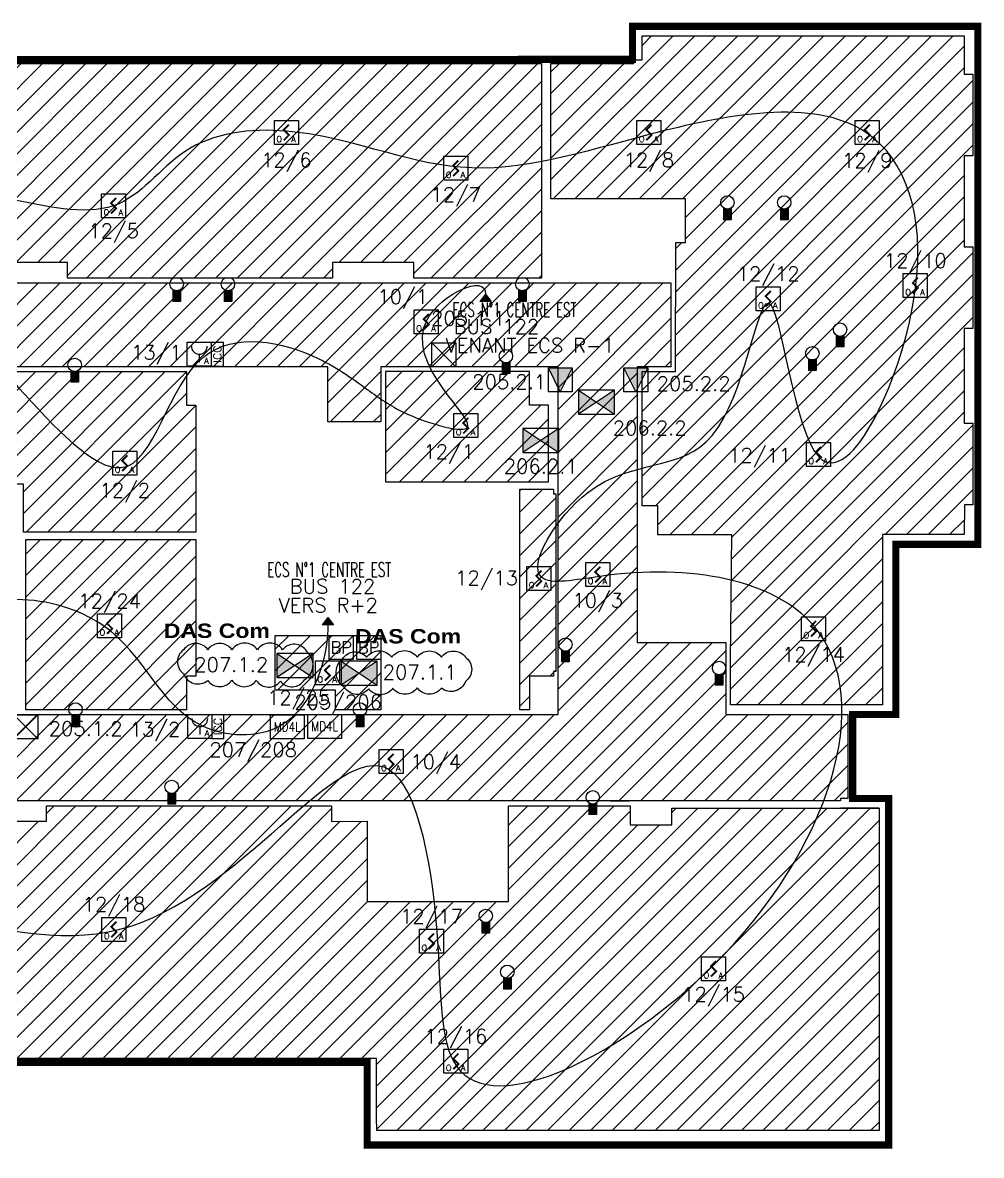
# Model space of a CAD drawing. Header units: millimetres. Extents: x 122 to 222, y 0 to 77.
# Drawn here: x 202.01 to 222, y 1.67 to 25.28 of the extents above; entities that cross this region are included whole.
import ezdxf
from ezdxf.enums import TextEntityAlignment as Align

# ---------------------------------------------------------------- set-up
doc = ezdxf.new("R2010")
doc.units = ezdxf.units.MM
for name, color, linetype in [('JCC-ADRESSAGE', 6, 'Continuous'), ('JCC-ALARME GENERALE SELECTIVE', 3, 'Continuous'), ('JCC-BOUTON POUSSOIR REARMEMENT CCF', 3, 'Continuous'), ('JCC-CCF', 6, 'Continuous'), ('JCC-COMMUN', 2, 'Continuous'), ('JCC-DECLENCHEUR MANUEL AVEC ISOLATEUR', 5, 'Continuous'), ('JCC-ELEMENT DEPORTE_4 L DAS', 1, 'Continuous'), ('JCC-FILERIE SDI', 6, 'Continuous'), ('JCC-INDICATEUR ACTION', 1, 'Continuous'), ('JCC-LOCAUX', 4, 'Continuous'), ('JCC-OPTIQUE_A', 1, 'Continuous'), ('JCC-UAE-SDI', 7, 'Continuous'), ('JCC-VENTOUSE_PCF', 1, 'Continuous'), ('JCC-ZONING ZDA-ZDM', 5, 'Continuous')]:
    doc.layers.add(name, color=color, linetype=linetype)
doc.layers.add('JCC-MD4L', color=1, linetype='Continuous', lineweight=0)
doc.styles.add('ARIAL', font='')
doc.styles.add('LOCAUX', font='romans.shx', dxfattribs={"width": 0.75})
doc.styles.get("Standard").update_dxf_attribs({"font": 'romans.shx'})
doc.styles.add('TEXTE', font='romans.shx')
doc.styles.get('ARIAL').set_extended_font_data('Arial Black')
pattern_1 = [(45, (156.02783, 0.0343), (-0.2245064, 0.2245064), [])]
pattern_2 = [(45, (156.02817, 0.0343), (-0.2245064, 0.2245064), [])]

# ---------------------------------------------------------------- blocks, each defined once
blk = doc.blocks.new('clapet coupe feu_Réarm élect')
at = {"layer": 'JCC-CCF'}
h = blk.add_hatch(color=0, dxfattribs=at)
h.paths.add_polyline_path([(-3.76, 2.5), (-3.76, -2.5), (0, 0)])
h.paths.add_polyline_path([(3.76, 2.5), (0, 0), (3.76, -2.5)])
at = {"layer": 'JCC-CCF', "color": 0}
for p, q in [((3.76, 2.5), (-3.76, -2.5)), ((-3.76, 2.5), (3.76, -2.5))]:
    blk.add_line(p, q, dxfattribs=at)
blk.add_lwpolyline([(3.76, 2.5), (-3.76, 2.5), (-3.76, -2.5), (3.76, -2.5)], close=True, dxfattribs=at)
at = {"layer": 'JCC-ADRESSAGE', "style": 'TEXTE'}
blk.add_attdef('ADRESSE', text='', height=3, dxfattribs=at).set_placement((0, 5), align=Align.MIDDLE)
at = {"layer": 'JCC-LOCAUX', "style": 'LOCAUX', "width": 0.85, "flags": 8}
for p in [(0, 13.75), (0, 11.25), (0, 8.75)]:
    blk.add_attdef('PIECE', text='', height=1.75, dxfattribs=at).set_placement(p, align=Align.MIDDLE)
blk = doc.blocks.new('alarme générale selective')
at = {"layer": 'JCC-ALARME GENERALE SELECTIVE', "color": 0}
for p, q in [((2.5, -2.5), (-2.5, 2.5)), ((-2.5, -2.5), (2.5, 2.5))]:
    blk.add_line(p, q, dxfattribs=at)
blk.add_lwpolyline([(-2.5, 2.5), (2.5, 2.5), (2.5, -2.5), (-2.5, -2.5)], close=True, dxfattribs=at)
at = {"layer": 'JCC-ADRESSAGE', "style": 'TEXTE'}
blk.add_attdef('ADRESSE', text='', height=3, dxfattribs=at).set_placement((0, 5), align=Align.MIDDLE)
at = {"layer": 'JCC-LOCAUX', "style": 'LOCAUX', "width": 0.85, "flags": 8}
for p in [(0, 13.75), (0, 11.25), (0, 8.75)]:
    blk.add_attdef('PIECE', text='', height=1.75, dxfattribs=at).set_placement(p, align=Align.MIDDLE)
blk = doc.blocks.new('indicateur action')
at = {"layer": 'JCC-INDICATEUR ACTION'}
blk.add_hatch(color=0, dxfattribs=at).paths.add_polyline_path([(0.8, -0.05, -0.315344), (-0.8, -0.05), (-0.8, -2.5), (0.8, -2.5)])
at = {"layer": 'JCC-INDICATEUR ACTION', "color": 0}
for p, q in [((-0.8, -0.05), (-0.8, -2.5)), ((0.8, -0.05), (0.8, -2.5)), ((0.8, -2.5), (-0.8, -2.5))]:
    blk.add_line(p, q, dxfattribs=at)
blk.add_circle((0, 1.1), 1.4, dxfattribs=at)
at = {"layer": 'JCC-ADRESSAGE', "style": 'TEXTE'}
blk.add_attdef('ADRESSE', text='', height=3, dxfattribs=at).set_placement((0, 5), align=Align.MIDDLE)
at = {"layer": 'JCC-LOCAUX', "lineweight": 0, "style": 'LOCAUX', "width": 0.75, "flags": 8}
for p in [(0, 13.75), (0, 11.25), (0, 8.75)]:
    blk.add_attdef('PIECE', text='', height=1.75, dxfattribs=at).set_placement(p, align=Align.MIDDLE)
blk = doc.blocks.new('optique_a')
at = {"layer": 'JCC-OPTIQUE_A', "color": 0}
blk.add_lwpolyline([(-2.5, 2.5), (2.5, 2.5), (2.5, -2.5), (-2.5, -2.5)], close=True, dxfattribs=at)
at = {"layer": 'JCC-OPTIQUE_A', "color": 0, "const_width": 0.385}
blk.add_lwpolyline([(0.54, 1.63), (-0.54, 0.54), (0.54, -0.54), (-0.54, -1.63)], dxfattribs=at)
at = {"layer": 'JCC-ADRESSAGE', "style": 'TEXTE'}
blk.add_attdef('ADRESSE', text='', height=3, dxfattribs=at).set_placement((0, 5), align=Align.MIDDLE)
at = {"layer": 'JCC-LOCAUX', "style": 'LOCAUX', "width": 0.85, "flags": 8}
for p in [(0, 13.75), (0, 11.25), (0, 8.75)]:
    blk.add_attdef('PIECE', text='', height=1.75, dxfattribs=at).set_placement(p, align=Align.MIDDLE)
at = {"layer": 'JCC-OPTIQUE_A', "color": 0}
for s, p in [('O', (-1.5, -2)), ('A', (1.5, -2))]:
    blk.add_text(s, height=1.25, dxfattribs=at).set_placement(p, align=Align.CENTER)
blk = doc.blocks.new('déclencheur manuel avec isolateur')
at = {"layer": 'JCC-DECLENCHEUR MANUEL AVEC ISOLATEUR', "color": 0}
for p, q in [((2.5, 2.5), (5.02, 2.5)), ((5.02, -2.5), (5.02, 2.5)), ((0, 0), (0, -1.66)), ((2.5, -2.5), (5.02, -2.5))]:
    blk.add_line(p, q, dxfattribs=at)
blk.add_lwpolyline([(-2.5, 2.5), (2.5, 2.5), (2.5, -2.5), (-2.5, -2.5)], close=True, dxfattribs=at)
blk.add_arc((0, 1.66), 1.66, 180, 0, dxfattribs=at)
at = {"layer": 'JCC-ADRESSAGE', "style": 'TEXTE'}
blk.add_attdef('ADRESSE', text='', height=3, dxfattribs=at).set_placement((0, 5), align=Align.MIDDLE)
at = {"layer": 'JCC-DECLENCHEUR MANUEL AVEC ISOLATEUR', "color": 0}
blk.add_text('ICC', height=1.668, rotation=90, dxfattribs=at).set_placement((3.76, 0), align=Align.MIDDLE_CENTER)
blk.add_text('A', height=1.25, dxfattribs=at).set_placement((1.5, -2), align=Align.CENTER)
at = {"layer": 'JCC-LOCAUX', "style": 'LOCAUX', "width": 0.85, "flags": 8}
for p in [(0, 13.75), (0, 11.25), (0, 8.75)]:
    blk.add_attdef('PIECE', text='', height=1.75, dxfattribs=at).set_placement(p, align=Align.MIDDLE)
blk = doc.blocks.new('ventouse PCF')
at = {"layer": 'JCC-VENTOUSE_PCF'}
blk.add_hatch(color=0, dxfattribs=at).paths.add_polyline_path([(0, -2.5), (2.5, 2.5), (-2.5, 2.5)])
at = {"layer": 'JCC-VENTOUSE_PCF', "color": 0}
for p, q in [((0, -2.5), (-2.5, 2.5)), ((2.5, 2.5), (0, -2.5))]:
    blk.add_line(p, q, dxfattribs=at)
blk.add_lwpolyline([(-2.5, 2.5), (2.5, 2.5), (2.5, -2.5), (-2.5, -2.5)], close=True, dxfattribs=at)
at = {"layer": 'JCC-ADRESSAGE', "style": 'TEXTE'}
blk.add_attdef('ADRESSE', text='', height=3, dxfattribs=at).set_placement((0, 5), align=Align.MIDDLE)
at = {"layer": 'JCC-LOCAUX', "style": 'LOCAUX', "width": 0.85, "flags": 8}
for p in [(0, 13.75), (0, 11.25), (0, 8.75)]:
    blk.add_attdef('PIECE', text='', height=1.75, dxfattribs=at).set_placement(p, align=Align.MIDDLE)
blk = doc.blocks.new('commun')
at = {"layer": 'JCC-COMMUN', "color": 0}
blk.add_lwpolyline([(-2.5, 2.5), (2.5, 2.5), (2.5, -2.5), (-2.5, -2.5)], close=True, dxfattribs=at)
at = {"layer": 'JCC-ADRESSAGE', "style": 'TEXTE'}
blk.add_attdef('ADRESSE', text='', height=3, dxfattribs=at).set_placement((0, 5), align=Align.MIDDLE)
at = {"layer": 'JCC-COMMUN', "color": 0, "style": 'TEXTE'}
blk.add_attdef('GENRE', text='', height=2.5, dxfattribs=at).set_placement((0, 0), align=Align.MIDDLE)
at = {"layer": 'JCC-LOCAUX', "style": 'LOCAUX', "width": 0.85, "flags": 8}
for p in [(0, 13.75), (0, 11.25), (0, 8.75)]:
    blk.add_attdef('PIECE', text='', height=1.75, dxfattribs=at).set_placement(p, align=Align.MIDDLE)
blk = doc.blocks.new('MD4L')
at = {"layer": 'JCC-ELEMENT DEPORTE_4 L DAS', "color": 0}
blk.add_lwpolyline([(-3.5, 2.5), (3.5, 2.5), (3.5, -2.5), (-3.5, -2.5)], close=True, dxfattribs=at)
at = {"layer": 'JCC-ADRESSAGE', "style": 'TEXTE'}
blk.add_attdef('ADRESSE', text='', height=3, dxfattribs=at).set_placement((0, 5), align=Align.MIDDLE)
at = {"layer": 'JCC-ELEMENT DEPORTE_4 L DAS', "color": 0, "width": 0.8}
blk.add_text('MD4L', height=2, dxfattribs=at).set_placement((0, 0), align=Align.MIDDLE_CENTER)

msp = doc.modelspace()

# ---------------------------------------------------------------- hatches: boundary and pattern name
at = {"layer": 'JCC-FILERIE SDI'}
for points in [[(211.666, 19.626), (211.548, 19.47), (211.784, 19.47)], [(208.378, 12.885), (208.26, 12.729), (208.496, 12.729)]]:
    msp.add_hatch(color=6, dxfattribs=at).paths.add_polyline_path(points)
at = {"layer": 'JCC-ZONING ZDA-ZDM'}
h = msp.add_hatch(dxfattribs=at)
h.set_pattern_fill('ANSI31', color=4, scale=0.1, style=0)
h.set_pattern_definition(pattern_1)
edge = h.paths.add_edge_path()
edge.add_line((217.683, 25.009), (221.647, 25.009))
edge.add_line((221.647, 25.009), (221.647, 24.209))
edge.add_line((221.647, 24.209), (221.827, 24.209))
edge.add_line((221.827, 24.209), (221.827, 22.51))
edge.add_line((221.827, 22.51), (221.647, 22.509))
edge.add_line((221.647, 22.509), (221.647, 20.609))
edge.add_line((221.647, 20.609), (221.827, 20.609))
edge.add_line((221.827, 20.609), (221.827, 18.909))
edge.add_line((221.827, 18.909), (221.647, 18.909))
edge.add_line((221.647, 18.909), (221.647, 16.934))
edge.add_line((221.647, 16.934), (221.827, 16.934))
edge.add_line((221.827, 16.934), (221.827, 15.234))
edge.add_line((221.827, 15.234), (221.65, 15.231))
edge.add_line((221.65, 15.231), (221.647, 14.61))
edge.add_line((221.647, 14.61), (219.939, 14.61))
edge.add_line((219.939, 14.61), (219.939, 11.059))
edge.add_line((219.939, 11.059), (216.77, 11.059))
edge.add_line((216.77, 11.059), (216.77, 11.31))
edge.add_line((216.77, 11.31), (216.77, 12.01))
edge.add_line((216.77, 12.01), (216.798, 14.609))
edge.add_line((216.798, 14.609), (215.258, 14.609))
edge.add_line((215.258, 14.609), (215.258, 15.209))
edge.add_line((215.258, 15.209), (214.928, 15.209))
edge.add_line((214.928, 15.209), (214.928, 18.009))
edge.add_line((214.928, 18.009), (215.628, 18.009))
edge.add_line((215.628, 18.009), (215.632, 20.698))
edge.add_line((215.632, 20.698), (215.832, 20.698))
edge.add_line((215.832, 20.698), (215.832, 21.609))
edge.add_line((215.832, 21.609), (213.028, 21.609))
edge.add_line((213.028, 21.609), (213.028, 24.434))
edge.add_line((213.028, 24.434), (214.758, 24.434))
edge.add_line((214.758, 24.434), (214.758, 24.509))
edge.add_line((214.758, 24.509), (214.928, 24.509))
edge.add_line((214.928, 24.509), (214.928, 25.009))
edge.add_line((214.928, 25.009), (217.683, 25.009))
h = msp.add_hatch(dxfattribs=at)
h.set_pattern_fill('ANSI31', color=4, scale=0.1, style=0)
h.set_pattern_definition(pattern_1)
h.paths.add_polyline_path([(198.528, 19.959), (198.528, 24.434), (212.828, 24.434), (212.828, 19.959), (210.17, 19.959), (210.17, 20.285), (209.378, 20.285), (208.473, 20.286), (208.473, 19.96), (202.945, 19.959), (202.945, 20.285), (202.078, 20.285), (202.003, 20.285), (201.261, 20.285), (201.261, 19.959)])
h = msp.add_hatch(dxfattribs=at)
h.set_pattern_fill('ANSI31', color=42, scale=0.1, style=0)
h.set_pattern_definition(pattern_2)
h.paths.add_polyline_path([(200.471, 9.059), (198.078, 9.059), (198.078, 4.609), (197.978, 4.609), (197.978, 4.409), (196.565, 4.409), (196.565, 4.609), (196.465, 4.609), (196.465, 5.308), (195.565, 5.308), (195.565, 4.403), (194.712, 3.712), (194.525, 3.561), (193.966, 4.281), (194.217, 4.484), (194.217, 6.909), (196.228, 6.909), (196.228, 10.859), (200.471, 10.859), (213.178, 10.859), (213.178, 18.109), (212.527, 18.109), (209.478, 18.109), (209.478, 16.959), (208.378, 16.959), (208.378, 18.109), (206.221, 18.109), (203.876, 18.109), (199.628, 18.109), (198.178, 18.109), (198.178, 19.859), (199.693, 19.859), (200.299, 19.859), (204.778, 19.859), (205.878, 19.859), (206.978, 19.859), (207.678, 19.859), (211.954, 19.859), (212.828, 19.859), (213.928, 19.859), (214.324, 19.859), (214.928, 19.859), (215.531, 19.859), (215.531, 19.684), (215.528, 18.109), (214.828, 18.109), (214.828, 12.359), (216.676, 12.359), (216.676, 10.859), (219.22, 10.859), (219.22, 9.109), (219.069, 9.109), (219.069, 9.059), (216.544, 9.059), (214.658, 9.059), (214.262, 9.059), (214.658, 9.059), (214.262, 9.059), (212.145, 9.059), (211.131, 9.059), (207.398, 9.059), (203.959, 9.059)])
h = msp.add_hatch(dxfattribs=at)
h.set_pattern_fill('ANSI31', color=4, scale=0.1, style=0)
h.set_pattern_definition(pattern_2)
h.paths.add_polyline_path([(198.528, 18.009), (205.428, 18.009), (205.428, 17.309), (205.626, 17.309), (205.626, 14.659), (202.028, 14.659), (202.028, 15.659), (200.828, 15.659), (200.828, 15.409), (198.528, 15.409)])
h = msp.add_hatch(dxfattribs=at)
h.set_pattern_fill('ANSI31', color=4, scale=0.1, style=0)
h.set_pattern_definition(pattern_2)
h.paths.add_polyline_path([(212.978, 15.709), (212.978, 17.309), (212.578, 17.309), (212.578, 18.009), (209.578, 18.009), (209.578, 15.709)])
h = msp.add_hatch(dxfattribs=at)
h.set_pattern_fill('ANSI31', color=4, scale=0.1, style=0)
h.set_pattern_definition(pattern_2)
h.paths.add_polyline_path([(212.378, 15.559), (213.081, 15.559), (213.081, 15.461), (213.128, 15.461), (213.128, 11.757), (213.081, 11.757), (213.081, 11.659), (212.578, 11.659), (212.578, 10.959), (212.378, 10.959)])
h = msp.add_hatch(dxfattribs=at)
h.set_pattern_fill('ANSI31', color=4, scale=0.1, style=0)
h.set_pattern_definition(pattern_2)
h.paths.add_polyline_path([(202.078, 14.509), (205.626, 14.509), (205.626, 11.659), (205.428, 11.659), (205.428, 10.959), (202.078, 10.959)])
h = msp.add_hatch(dxfattribs=at)
h.set_pattern_fill('ANSI31', color=4, scale=0.1, style=0)
h.set_pattern_definition(pattern_2)
h.paths.add_polyline_path([(208.538, 10.959), (208.538, 11.369), (207.278, 11.369), (207.278, 12.509), (209.478, 12.509), (209.478, 10.959)])
h = msp.add_hatch(dxfattribs=at)
h.set_pattern_fill('ANSI31', color=4, scale=0.1, style=0)
h.set_pattern_definition(pattern_2)
h.paths.add_polyline_path([(219.87, 8.909), (219.87, 2.185), (209.395, 2.185), (209.394, 2.465), (209.394, 3.69), (198.528, 3.69), (198.528, 8.959), (201.428, 8.959), (201.428, 8.633), (202.51, 8.633), (202.51, 8.959), (204.418, 8.959), (205.818, 8.959), (208.45, 8.958), (208.45, 8.632), (209.195, 8.633), (209.194, 7.379), (209.195, 6.959), (209.394, 6.959), (212.145, 6.959), (212.145, 7.809), (212.145, 8.959), (214.678, 8.959), (214.678, 8.559), (215.548, 8.559), (215.548, 8.909), (219.87, 8.909), (219.069, 8.909)])

# ---------------------------------------------------------------- linework, layer by layer
at = {"layer": 'JCC-CCF'}
for points in [[(207.935, 12.175, 0.520567), (207.432, 12.211, 0.520567), (206.908, 12.211, 0.520567), (206.375, 12.211, 0.520567), (205.873, 12.211, 0.520567), (205.37, 12.211, 0.520567), (205.37, 11.709, 0.520567), (205.873, 11.569, 0.520567), (206.375, 11.576, 0.520567), (206.885, 11.569, 0.520567), (207.388, 11.554, 0.520567), (207.89, 11.584, 0.520567)], [(208.682, 12.016, -0.520567), (209.184, 12.053, -0.520567), (209.709, 12.053, -0.520567), (210.241, 12.053, -0.520567), (210.744, 12.053, -0.520567), (211.246, 12.053, -0.520567), (211.246, 11.551, -0.520567), (210.744, 11.411, -0.520567), (210.241, 11.418, -0.520567), (209.731, 11.411, -0.520567), (209.229, 11.396, -0.520567), (208.726, 11.425, -0.520567)]]:
    msp.add_lwpolyline(points, format="xyb", close=True, dxfattribs=at)
at = {"layer": 'JCC-FILERIE SDI', "color": 6}
for p, q in [((211.666, 19.626), (211.548, 19.47)), ((211.666, 19.626), (211.548, 19.47)), ((211.666, 19.626), (211.784, 19.47)), ((211.666, 19.626), (211.784, 19.47)), ((211.784, 19.47), (211.548, 19.47)), ((211.784, 19.47), (211.548, 19.47)), ((208.378, 12.885), (208.26, 12.729)), ((208.378, 12.885), (208.26, 12.729)), ((208.378, 12.885), (208.496, 12.729)), ((208.378, 12.885), (208.496, 12.729)), ((208.496, 12.729), (208.26, 12.729)), ((208.496, 12.729), (208.26, 12.729))]:
    msp.add_line(p, q, dxfattribs=at)
at = {"layer": 'JCC-FILERIE SDI', "color": 6, "start_tangent": (0, -1), "end_tangent": (0, -1)}
msp.add_spline([(208.378, 12.729), (208.263, 11.926), (207.37, 10.614), (205.767, 10.614), (203.692, 12.714), (200.382, 12.622), (199.646, 9.983), (194.625, 10.311), (194.441, 7.935), (191.957, 3.44), (195.504, 2.163), (197.33, 6.486), (204.042, 6.381), (209.644, 9.717), (210.669, 6.04), (211.063, 3.52), (216.435, 5.647), (218.514, 12.703), (214.048, 13.74), (212.839, 13.713), (213.8, 15.491), (216.392, 16.68), (217.563, 19.437), (218.627, 16.218), (220.63, 19.745), (219.597, 22.995), (215.067, 22.949), (211.142, 22.268), (207.511, 23.022), (205.385, 22.59), (203.909, 21.467), (199.976, 21.358), (200.624, 16.753), (200.428, 18.798), (204.07, 16.007), (205.79, 18.317), (208.189, 18.278), (209.253, 17.6), (210.039, 17.123), (211.271, 16.83), (210.455, 19.11), (211.666, 19.626)], degree=3, dxfattribs=at)
at = {"layer": 'JCC-ZONING ZDA-ZDM', "const_width": 0.15}
msp.add_lwpolyline([(198.328, 3.609), (209.195, 3.609), (209.195, 1.885), (220.07, 1.885), (220.07, 9.109), (219.32, 9.109), (219.32, 10.859), (220.22, 10.859), (220.22, 14.409), (221.928, 14.409), (221.928, 25.209), (214.728, 25.209), (214.728, 24.518), (213.028, 24.518), (213.028, 24.518), (198.528, 24.509)], dxfattribs=at)
at = {"layer": 'JCC-ZONING ZDA-ZDM', "color": 4}
for points in [[(217.683, 25.009), (221.647, 25.009), (221.647, 24.209), (221.827, 24.209), (221.827, 22.51), (221.647, 22.509), (221.647, 20.609), (221.827, 20.609), (221.827, 18.909), (221.647, 18.909), (221.647, 16.934), (221.827, 16.934), (221.827, 15.234), (221.65, 15.231), (221.647, 14.61), (219.939, 14.61), (219.939, 11.059), (216.77, 11.059), (216.77, 11.31), (216.77, 11.31), (216.77, 12.01), (216.798, 14.609), (215.258, 14.609), (215.258, 15.209), (214.928, 15.209), (214.928, 18.009), (215.628, 18.009), (215.632, 20.698), (215.832, 20.698), (215.832, 21.609), (213.028, 21.609), (213.028, 24.434), (214.758, 24.434), (214.758, 24.509), (214.928, 24.509), (214.928, 25.009), (217.683, 25.009)], [(198.528, 19.959), (198.528, 24.434), (212.828, 24.434), (212.828, 19.959), (210.17, 19.959), (210.17, 19.959), (210.17, 20.285), (209.378, 20.285), (209.378, 20.285), (208.473, 20.286), (208.473, 19.96), (202.945, 19.959), (202.945, 20.285), (202.078, 20.285), (202.078, 20.285), (202.003, 20.285), (201.261, 20.285), (201.261, 19.959), (198.528, 19.959)], [(198.528, 18.009), (205.428, 18.009), (205.428, 17.309), (205.626, 17.309), (205.626, 14.659), (202.028, 14.659), (202.028, 15.659), (200.828, 15.659), (200.828, 15.409), (198.528, 15.409), (198.528, 18.009)], [(212.978, 15.709), (212.978, 17.309), (212.578, 17.309), (212.578, 18.009), (209.578, 18.009), (209.578, 15.709), (212.978, 15.709)], [(212.378, 15.559), (213.081, 15.559), (213.081, 15.461), (213.128, 15.461), (213.128, 11.757), (213.081, 11.757), (213.081, 11.659), (212.578, 11.659), (212.578, 10.959), (212.378, 10.959), (212.378, 15.559)], [(202.078, 14.509), (205.626, 14.509), (205.626, 11.659), (205.428, 11.659), (205.428, 10.959), (202.078, 10.959), (202.078, 14.509)], [(208.538, 10.959), (208.538, 11.369), (207.278, 11.369), (207.278, 12.509), (209.478, 12.509), (209.478, 10.959), (208.538, 10.959)], [(219.87, 8.909), (219.87, 2.185), (209.395, 2.185), (209.394, 2.465), (209.394, 3.69), (198.528, 3.69)], [(201.428, 8.633), (202.51, 8.633), (202.51, 8.959), (204.418, 8.959), (205.818, 8.959), (208.45, 8.958), (208.45, 8.632), (209.195, 8.633), (209.195, 8.633), (209.194, 7.379), (209.195, 6.959), (209.394, 6.959), (212.145, 6.959), (212.145, 7.809), (212.145, 8.959), (214.678, 8.959), (214.678, 8.559), (215.548, 8.559), (215.548, 8.909), (215.548, 8.909), (215.548, 8.909), (215.548, 8.909), (219.87, 8.909), (219.069, 8.909), (219.87, 8.909), (219.87, 8.909)]]:
    msp.add_lwpolyline(points, dxfattribs=at)
at = {"layer": 'JCC-ZONING ZDA-ZDM', "color": 42}
for points in [[(200.299, 19.859), (204.778, 19.859), (205.878, 19.859), (206.978, 19.859), (207.678, 19.859), (211.954, 19.859), (212.828, 19.859), (213.928, 19.859), (214.324, 19.859), (214.324, 19.859), (214.324, 19.859), (214.324, 19.859), (214.324, 19.859), (214.324, 19.859), (214.324, 19.859), (214.324, 19.859), (214.928, 19.859), (215.531, 19.859), (215.531, 19.684), (215.531, 19.684), (215.528, 18.109), (214.828, 18.109), (214.828, 12.359), (216.676, 12.359), (216.676, 10.859), (219.22, 10.859), (219.22, 9.109), (219.069, 9.109), (219.069, 9.059), (219.069, 9.059), (219.069, 9.059), (216.544, 9.059), (214.658, 9.059), (214.262, 9.059), (214.658, 9.059), (214.262, 9.059), (212.145, 9.059), (212.145, 9.059), (211.131, 9.059), (207.398, 9.059), (207.398, 9.059), (203.959, 9.059), (203.959, 9.059), (200.471, 9.059)], [(200.471, 10.859), (213.178, 10.859), (213.178, 18.109), (212.527, 18.109), (212.527, 18.109), (212.527, 18.109), (212.527, 18.109), (212.527, 18.109), (212.527, 18.109), (209.478, 18.109), (209.478, 16.959), (208.378, 16.959), (208.378, 18.109), (206.221, 18.109), (203.876, 18.109), (199.628, 18.109)]]:
    msp.add_lwpolyline(points, dxfattribs=at)

# ---------------------------------------------------------------- block references
at = {"layer": 'JCC-ALARME GENERALE SELECTIVE', "lineweight": 0}
ref = msp.add_blockref('alarme générale selective', (210.797, 18.356), dxfattribs=dict(at, xscale=0.1000000000000014, yscale=0.1000000000000014))
ref.add_attrib('ADRESSE', '205.1.1', dxfattribs={"layer": 'JCC-ADRESSAGE', "height": 0.3, "style": 'TEXTE'}).set_placement((211.301, 19.121), align=Align.MIDDLE)
ref = msp.add_blockref('alarme générale selective', (202.078, 10.6), dxfattribs=dict(at, xscale=0.1000000000000014, yscale=0.1000000000000014))
ref.add_attrib('ADRESSE', '205.1.2', dxfattribs={"layer": 'JCC-ADRESSAGE', "height": 0.3, "style": 'TEXTE'}).set_placement((203.326, 10.567), align=Align.MIDDLE)
at = {"layer": 'JCC-BOUTON POUSSOIR REARMEMENT CCF', "xscale": 0.1000000000000014, "yscale": 0.1000000000000014}
for p in [(208.656, 12.259), (209.228, 12.259)]:
    msp.add_blockref('commun', p, dxfattribs=at).add_auto_attribs({'GENRE': 'BP'})
at = {"layer": 'JCC-CCF', "lineweight": 0}
ref = msp.add_blockref('clapet coupe feu_Réarm élect', (213.98, 17.373), dxfattribs=dict(at, xscale=0.09999999999999432, yscale=0.09999999999999432))
ref.add_attrib('ADRESSE', '206.2.2', dxfattribs={"layer": 'JCC-ADRESSAGE', "height": 0.3, "style": 'TEXTE'}).set_placement((215.087, 16.836), align=Align.MIDDLE)
ref = msp.add_blockref('clapet coupe feu_Réarm élect', (212.816, 16.574), dxfattribs=dict(at, xscale=0.09999999999999432, yscale=0.09999999999999432))
ref.add_attrib('ADRESSE', '206.2.1', dxfattribs={"layer": 'JCC-ADRESSAGE', "height": 0.3, "style": 'TEXTE'}).set_placement((212.816, 16.037), align=Align.MIDDLE)
ref = msp.add_blockref('clapet coupe feu_Réarm élect', (207.692, 11.88), dxfattribs=dict(at, xscale=0.09999999999999432, yscale=0.09999999999999432))
ref.add_attrib('ADRESSE', '207.1.2', dxfattribs={"layer": 'JCC-ADRESSAGE', "height": 0.3, "style": 'TEXTE'}).set_placement((206.361, 11.901), align=Align.MIDDLE)
ref = msp.add_blockref('clapet coupe feu_Réarm élect', (209.027, 11.721), dxfattribs=dict(at, xscale=0.09999999999999432, yscale=0.09999999999999432))
ref.add_attrib('ADRESSE', '207.1.1', dxfattribs={"layer": 'JCC-ADRESSAGE', "height": 0.3, "style": 'TEXTE'}).set_placement((210.292, 11.743), align=Align.MIDDLE)
at = {"layer": 'JCC-DECLENCHEUR MANUEL AVEC ISOLATEUR'}
ref = msp.add_blockref('déclencheur manuel avec isolateur', (205.696, 18.372), dxfattribs=dict(at, xscale=0.1000000000000014, yscale=0.1000000000000014))
ref.add_attrib('ADRESSE', '13/1', dxfattribs={"layer": 'JCC-ADRESSAGE', "height": 0.3, "style": 'TEXTE'}).set_placement((204.801, 18.388), align=Align.MIDDLE)
ref = msp.add_blockref('déclencheur manuel avec isolateur', (205.707, 10.609), dxfattribs=dict(at, xscale=0.1000000000000014, yscale=0.1000000000000014))
ref.add_attrib('ADRESSE', '13/2', dxfattribs={"layer": 'JCC-ADRESSAGE', "height": 0.3, "style": 'TEXTE'}).set_placement((204.773, 10.532), align=Align.MIDDLE)
at = {"layer": 'JCC-INDICATEUR ACTION', "lineweight": 0, "xscale": 0.1000000000000014, "yscale": 0.1000000000000014}
for p in [(216.709, 21.426), (217.893, 21.426), (205.224, 19.724), (206.293, 19.724), (212.431, 19.724), (219.058, 18.774), (212.09, 18.221), (218.479, 18.281), (203.098, 18.039), (213.331, 12.208), (216.534, 11.719), (203.115, 10.854), (209.047, 10.854), (205.12, 9.24), (213.9, 9.022), (211.67, 6.551), (212.119, 5.386)]:
    msp.add_blockref('indicateur action', p, dxfattribs=at)
at = {"layer": 'JCC-MD4L', "lineweight": 0}
ref = msp.add_blockref('MD4L', (208.311, 10.612), dxfattribs=dict(at, xscale=0.1000000000000014, yscale=0.1000000000000014))
ref.add_attrib('ADRESSE', '205/206', dxfattribs={"layer": 'JCC-ADRESSAGE', "height": 0.3, "style": 'TEXTE'}).set_placement((208.59, 11.096), align=Align.MIDDLE)
ref = msp.add_blockref('MD4L', (207.531, 10.602), dxfattribs=dict(at, xscale=0.1000000000000014, yscale=0.1000000000000014))
ref.add_attrib('ADRESSE', '207/208', dxfattribs={"layer": 'JCC-ADRESSAGE', "height": 0.3, "style": 'TEXTE'}).set_placement((206.82, 10.103), align=Align.MIDDLE)
at = {"layer": 'JCC-OPTIQUE_A', "lineweight": 0}
ref = msp.add_blockref('optique_a', (207.511, 22.995), dxfattribs=dict(at, xscale=0.1000000000000014, yscale=0.1000000000000014))
ref.add_attrib('ADRESSE', '12/6', dxfattribs={"layer": 'JCC-ADRESSAGE', "height": 0.3, "style": 'TEXTE'}).set_placement((207.511, 22.4), align=Align.MIDDLE)
ref = msp.add_blockref('optique_a', (215.07, 22.995), dxfattribs=dict(at, xscale=0.1000000000000014, yscale=0.1000000000000014))
ref.add_attrib('ADRESSE', '12/8', dxfattribs={"layer": 'JCC-ADRESSAGE', "height": 0.3, "style": 'TEXTE'}).set_placement((215.07, 22.4), align=Align.MIDDLE)
ref = msp.add_blockref('optique_a', (219.623, 22.995), dxfattribs=dict(at, xscale=0.1000000000000014, yscale=0.1000000000000014))
ref.add_attrib('ADRESSE', '12/9', dxfattribs={"layer": 'JCC-ADRESSAGE', "height": 0.3, "style": 'TEXTE'}).set_placement((219.623, 22.389), align=Align.MIDDLE)
ref = msp.add_blockref('optique_a', (211.044, 22.248), dxfattribs=dict(at, xscale=0.1000000000000014, yscale=0.1000000000000014))
ref.add_attrib('ADRESSE', '12/7', dxfattribs={"layer": 'JCC-ADRESSAGE', "height": 0.3, "style": 'TEXTE'}).set_placement((211.044, 21.678), align=Align.MIDDLE)
ref = msp.add_blockref('optique_a', (203.909, 21.467), dxfattribs=dict(at, xscale=0.1000000000000014, yscale=0.1000000000000014))
ref.add_attrib('ADRESSE', '12/5', dxfattribs={"layer": 'JCC-ADRESSAGE', "height": 0.3, "style": 'TEXTE'}).set_placement((203.909, 20.923), align=Align.MIDDLE)
at = {"layer": 'JCC-OPTIQUE_A', "lineweight": 0, "xscale": 0.1000000000000014, "yscale": 0.1000000000000014}
for p, values in [((220.625, 19.803), {'ADRESSE': '12/10'}), ((217.557, 19.527), {'ADRESSE': '12/12'}), ((203.826, 12.706), {'ADRESSE': '12/24'}), ((203.917, 6.379), {'ADRESSE': '12/18'}), ((210.536, 6.132), {'ADRESSE': '12/17'}), ((211.046, 3.629), {'ADRESSE': '12/16'})]:
    msp.add_blockref('optique_a', p, dxfattribs=at).add_auto_attribs(values)
at = {"layer": 'JCC-OPTIQUE_A', "lineweight": 0}
ref = msp.add_blockref('optique_a', (210.428, 19.048), dxfattribs=dict(at, xscale=0.1000000000000014, yscale=0.1000000000000014))
ref.add_attrib('ADRESSE', '10/1', dxfattribs={"layer": 'JCC-ADRESSAGE', "height": 0.3, "style": 'TEXTE'}).set_placement((209.937, 19.548), align=Align.MIDDLE)
ref = msp.add_blockref('optique_a', (211.253, 16.882), dxfattribs=dict(at, xscale=0.1000000000000014, yscale=0.1000000000000014))
ref.add_attrib('ADRESSE', '12/1', dxfattribs={"layer": 'JCC-ADRESSAGE', "height": 0.3, "style": 'TEXTE'}).set_placement((210.896, 16.318), align=Align.MIDDLE)
ref = msp.add_blockref('optique_a', (218.605, 16.281), dxfattribs=dict(at, xscale=0.1000000000000014, yscale=0.1000000000000014))
ref.add_attrib('ADRESSE', '12/11', dxfattribs={"layer": 'JCC-ADRESSAGE', "height": 0.3, "style": 'TEXTE'}).set_placement((217.379, 16.241), align=Align.MIDDLE)
ref = msp.add_blockref('optique_a', (204.142, 16.1), dxfattribs=dict(at, xscale=0.1000000000000014, yscale=0.1000000000000014))
ref.add_attrib('ADRESSE', '12/2', dxfattribs={"layer": 'JCC-ADRESSAGE', "height": 0.3, "style": 'TEXTE'}).set_placement((204.142, 15.511), align=Align.MIDDLE)
ref = msp.add_blockref('optique_a', (212.775, 13.696), dxfattribs=dict(at, xscale=0.1000000000000014, yscale=0.1000000000000014))
ref.add_attrib('ADRESSE', '12/13', dxfattribs={"layer": 'JCC-ADRESSAGE', "height": 0.3, "style": 'TEXTE'}).set_placement((211.686, 13.684), align=Align.MIDDLE)
ref = msp.add_blockref('optique_a', (214.004, 13.777), dxfattribs=dict(at, xscale=0.1000000000000014, yscale=0.1000000000000014))
ref.add_attrib('ADRESSE', '10/3', dxfattribs={"layer": 'JCC-ADRESSAGE', "height": 0.3, "style": 'TEXTE'}).set_placement((214.004, 13.22), align=Align.MIDDLE)
ref = msp.add_blockref('optique_a', (218.503, 12.648), dxfattribs=dict(at, xscale=0.1000000000000014, yscale=0.1000000000000014))
ref.add_attrib('ADRESSE', '12/14', dxfattribs={"layer": 'JCC-ADRESSAGE', "height": 0.3, "style": 'TEXTE'}).set_placement((218.503, 12.089), align=Align.MIDDLE)
ref = msp.add_blockref('optique_a', (208.368, 11.727), dxfattribs=dict(at, xscale=0.1000000000000014, yscale=0.1000000000000014))
ref.add_attrib('ADRESSE', '12/25', dxfattribs={"layer": 'JCC-ADRESSAGE', "height": 0.3, "style": 'TEXTE'}).set_placement((207.763, 11.192), align=Align.MIDDLE)
ref = msp.add_blockref('optique_a', (209.696, 9.877), dxfattribs=dict(at, xscale=0.1000000000000014, yscale=0.1000000000000014))
ref.add_attrib('ADRESSE', '10/4', dxfattribs={"layer": 'JCC-ADRESSAGE', "height": 0.3, "style": 'TEXTE'}).set_placement((210.626, 9.854), align=Align.MIDDLE)
ref = msp.add_blockref('optique_a', (216.419, 5.559), dxfattribs=dict(at, xscale=0.1000000000000014, yscale=0.1000000000000014))
ref.add_attrib('ADRESSE', '12/15', dxfattribs={"layer": 'JCC-ADRESSAGE', "height": 0.3, "style": 'TEXTE'}).set_placement((216.419, 5.003), align=Align.MIDDLE)
at = {"layer": 'JCC-VENTOUSE_PCF', "lineweight": 0}
ref = msp.add_blockref('ventouse PCF', (213.224, 17.837), dxfattribs=dict(at, xscale=0.1000000000000014, yscale=0.1000000000000014))
ref.add_attrib('ADRESSE', '205.2.1', dxfattribs={"layer": 'JCC-ADRESSAGE', "height": 0.3, "style": 'TEXTE'}).set_placement((212.158, 17.796), align=Align.MIDDLE)
ref = msp.add_blockref('ventouse PCF', (214.799, 17.837), dxfattribs=dict(at, xscale=0.1000000000000014, yscale=0.1000000000000014))
ref.add_attrib('ADRESSE', '205.2.2', dxfattribs={"layer": 'JCC-ADRESSAGE', "height": 0.3, "style": 'TEXTE'}).set_placement((216.004, 17.759), align=Align.MIDDLE)

# ---------------------------------------------------------------- texts
at = {"layer": 'JCC-CCF', "lineweight": 0, "char_height": 0.3, "width": 20.85784, "attachment_point": 1, "style": 'ARIAL'}
for insert in [(204.956, 12.756), (208.944, 12.641)]:
    msp.add_mtext('DAS Com', dxfattribs=dict(at, insert=insert))
at = {"layer": 'JCC-FILERIE SDI', "color": 6}
for s, p in [('BUS 122', (210.998, 18.799)), ('VENANT ECS R-1', (210.83, 18.405)), ('BUS 122', (207.579, 13.382)), ('VERS R+2', (207.349, 12.987))]:
    msp.add_text(s, height=0.3, dxfattribs=at).set_placement(p)
at = {"layer": 'JCC-UAE-SDI', "color": 6, "width": 0.6}
for p in [(210.974, 19.148), (207.113, 13.729)]:
    msp.add_text('ECS N°1 CENTRE EST', height=0.3, dxfattribs=at).set_placement(p)

doc.saveas('drawing.dxf')
